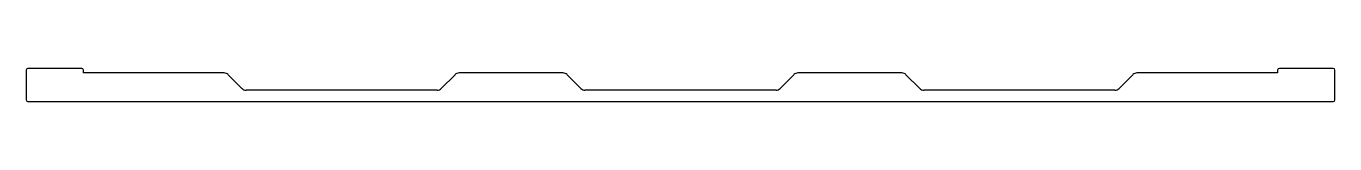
# Model space of a CAD drawing. Extents: x 1247 to 1476, y 2171 to 2177.
import ezdxf

# ---------------------------------------------------------------- set-up
doc = ezdxf.new("R2010")
doc.units = 0
doc.layers.get('0').update_dxf_attribs({"linetype": 'CONTINUOUS'})

msp = doc.modelspace()

# ---------------------------------------------------------------- linework, layer by layer
for p, q in [((1246.71, 2176.21), (1246.71, 2171.01)), ((1256.41, 2176.51), (1247.01, 2176.51)), ((1256.71, 2175.71), (1256.71, 2176.21)), ((1465.51, 2176.21), (1465.51, 2175.71)), ((1475.21, 2176.51), (1465.81, 2176.51)), ((1475.51, 2171.01), (1475.51, 2176.21)), ((1281.32, 2175.71), (1256.71, 2175.71)), ((1284.44, 2173), (1282.03, 2175.41)), ((1321.69, 2175.41), (1319.28, 2173)), ((1340.57, 2175.71), (1322.4, 2175.71)), ((1343.69, 2173), (1341.28, 2175.41)), ((1380.94, 2175.41), (1378.53, 2173)), ((1399.82, 2175.71), (1381.65, 2175.71)), ((1402.94, 2173), (1400.53, 2175.41)), ((1440.19, 2175.41), (1437.78, 2173)), ((1465.51, 2175.71), (1440.9, 2175.71)), ((1318.57, 2172.71), (1285.15, 2172.71)), ((1377.82, 2172.71), (1344.4, 2172.71)), ((1437.07, 2172.71), (1403.65, 2172.71)), ((1247.01, 2170.71), (1475.21, 2170.71))]:
    msp.add_line(p, q)
for centre, radius, start, end in [((1247.01, 2176.21), 0.3, 90, 180), ((1256.41, 2176.21), 0.3, 0, 90), ((1465.81, 2176.21), 0.3, 90, 180), ((1475.21, 2176.21), 0.3, 0, 90), ((1281.32, 2174.71), 1, 45, 90), ((1322.4, 2174.71), 1, 90, 135), ((1340.57, 2174.71), 1, 45, 90), ((1381.65, 2174.71), 1, 90, 135), ((1399.82, 2174.71), 1, 45, 90), ((1440.9, 2174.71), 1, 90, 135), ((1285.15, 2173.71), 1, 225, 270), ((1318.57, 2173.71), 1, 270, 315), ((1344.4, 2173.71), 1, 225, 270), ((1377.82, 2173.71), 1, 270, 315), ((1403.65, 2173.71), 1, 225, 270), ((1437.07, 2173.71), 1, 270, 315), ((1247.01, 2171.01), 0.3, 180, 270), ((1475.21, 2171.01), 0.3, 270, 0)]:
    msp.add_arc(centre, radius, start, end)

doc.saveas('drawing.dxf')
